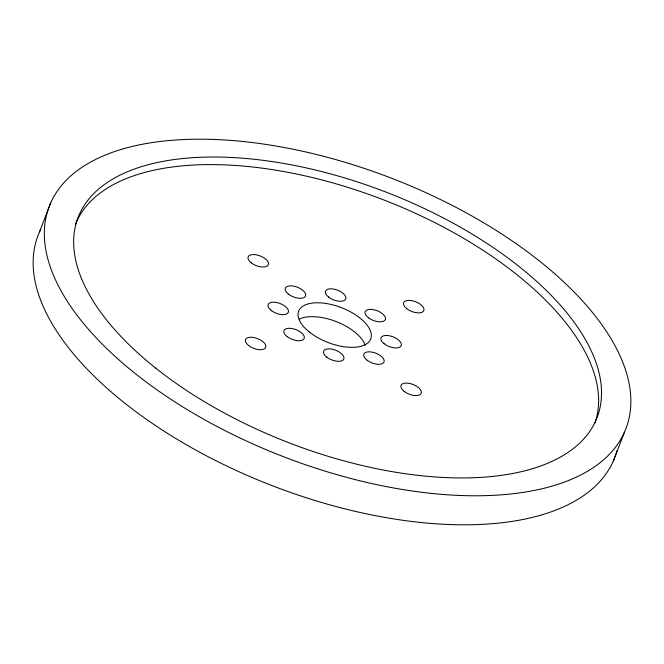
<?xml version="1.0" encoding="UTF-8"?>
<svg xmlns="http://www.w3.org/2000/svg" width="664" height="664" viewBox="0 0 664 664"><rect width="100%" height="100%" fill="white"/><g stroke="black" fill="none" stroke-linecap="round" stroke-linejoin="round"><path stroke-width="1" d="M39.533 231.827L50.738 202.802M613.262 461.198L624.467 432.173A309.009 149.342 21.1 0 0 246.933 141.922A309.009 149.342 21.1 0 0 141.399 378.372A309.009 149.342 21.1 0 0 624.467 432.173M75.381 224.507A278.108 134.402 21.1 0 1 381.252 198.968A278.108 134.402 21.1 0 1 594.944 422.976M299.356 319.044A38.628 18.667 21.1 0 1 336.797 321.816A38.628 18.667 21.1 0 1 365.225 345.238M617.039 450.582A309.009 149.342 21.1 0 1 273.601 486.214A309.009 149.342 21.1 0 1 40.736 229.279M309.416 332.091A38.628 18.667 21.1 0 0 370.313 339.86A38.628 18.667 21.1 0 0 324.306 303.232A38.628 18.667 21.1 0 0 309.416 332.091M288.624 294.243A10.815 5.229 21.1 0 0 305.49 296.044A10.815 5.229 21.1 0 0 292.193 285.918A10.815 5.229 21.1 0 0 288.624 294.243M328.58 297.032A10.815 5.229 21.1 0 0 345.612 299.173A10.815 5.229 21.1 0 0 332.689 288.923A10.815 5.229 21.1 0 0 328.58 297.032M368.454 317.774A10.815 5.229 21.1 0 0 385.319 319.583A10.815 5.229 21.1 0 0 372.014 309.449A10.815 5.229 21.1 0 0 368.454 317.774M384.074 343.695A10.815 5.229 21.1 0 0 401.106 345.828A10.815 5.229 21.1 0 0 388.183 335.586A10.815 5.229 21.1 0 0 384.074 343.695M367.109 360.228A10.815 5.229 21.1 0 0 383.975 362.029A10.815 5.229 21.1 0 0 370.67 351.895A10.815 5.229 21.1 0 0 367.109 360.228M326.68 357.066A10.815 5.229 21.1 0 0 343.72 359.199A10.815 5.229 21.1 0 0 330.788 348.957A10.815 5.229 21.1 0 0 326.68 357.066M287.288 336.689A10.815 5.229 21.1 0 0 304.153 338.491A10.815 5.229 21.1 0 0 290.849 328.365A10.815 5.229 21.1 0 0 287.288 336.689M271.186 310.412A10.815 5.229 21.1 0 0 288.217 312.545A10.815 5.229 21.1 0 0 275.294 302.303A10.815 5.229 21.1 0 0 271.186 310.412M404.077 391.32A10.815 5.229 21.1 0 0 421.109 393.462A10.815 5.229 21.1 0 0 408.186 383.211A10.815 5.229 21.1 0 0 404.077 391.32M406.692 308.627A10.815 5.229 21.1 0 0 423.723 310.76A10.815 5.229 21.1 0 0 410.8 300.518A10.815 5.229 21.1 0 0 406.692 308.627M251.183 262.778A10.815 5.229 21.1 0 0 268.223 264.919A10.815 5.229 21.1 0 0 255.3 254.669A10.815 5.229 21.1 0 0 251.183 262.778M248.568 345.471A10.815 5.229 21.1 0 0 265.608 347.612A10.815 5.229 21.1 0 0 252.685 337.362A10.815 5.229 21.1 0 0 248.568 345.471M155.708 368.122A278.108 134.402 21.1 0 0 594.172 424.03A278.108 134.402 21.1 0 0 262.919 160.306A278.108 134.402 21.1 0 0 155.708 368.122"/></g></svg>
